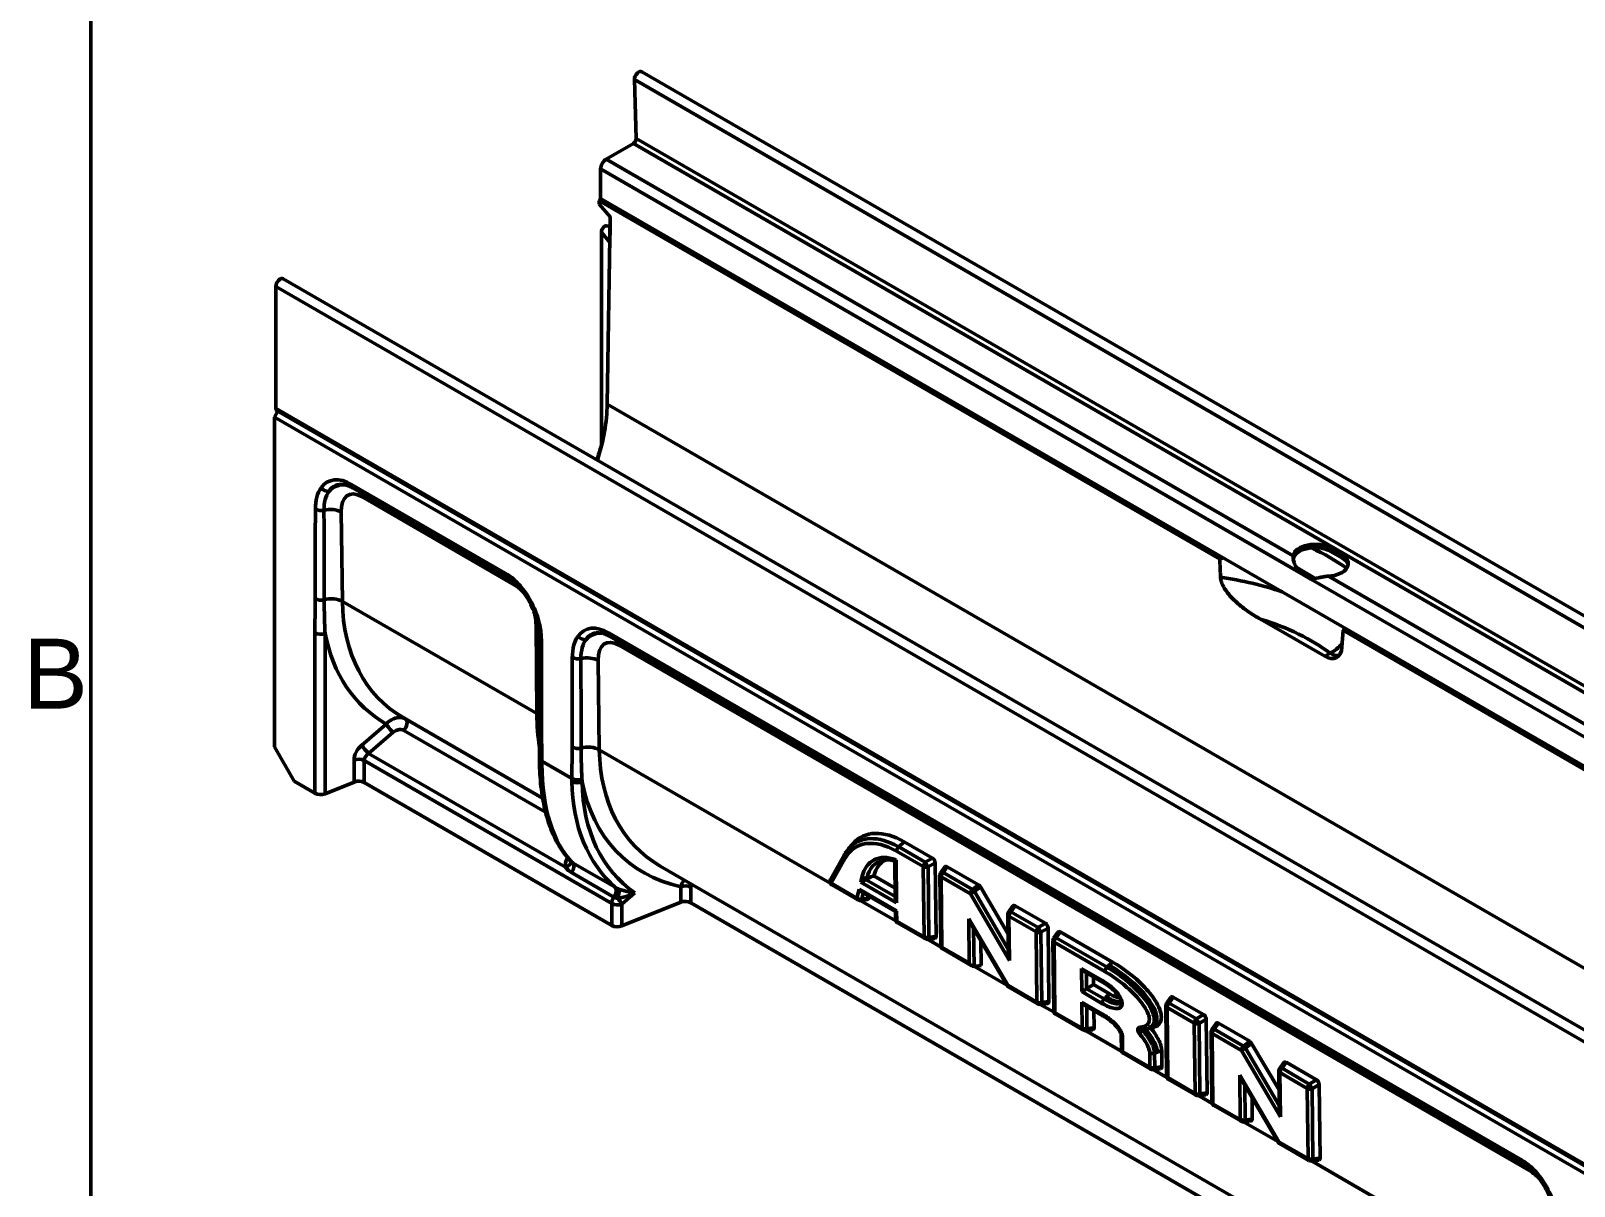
# Model space of a CAD drawing. Header units: millimetres. Extents: x 0 to 1485, y 0 to 1050.
# Drawn here: x 17.5 to 210.7, y 198.3 to 343 of the extents above; entities that cross this region are included whole.
import ezdxf

# ---------------------------------------------------------------- set-up
doc = ezdxf.new("R2010")
doc.units = ezdxf.units.MM
doc.header["$LTSCALE"] = 2.5
doc.layers.get('0').update_dxf_attribs({"lineweight": 50})
for name, color, linetype, lineweight in [('Rahmen_0', 7, 'Continuous', 50), ('Rahmen_2', 7, 'Continuous', 50), ('Sichtbar (ISO)', 7, 'Continuous', 50), ('Sichtbar schmal (ISO)', 7, 'Continuous', 50)]:
    doc.layers.add(name, color=color, linetype=linetype, lineweight=lineweight)
doc.styles.add('Aktuell-DINNach Layer', font='arial.ttf')

# ---------------------------------------------------------------- blocks, each defined once
blk = doc.blocks.new('Ränder Standardrahmen')
at = {"layer": 'Rahmen_0', "flags": 128}
blk.add_lwpolyline([(10, 10), (10, 410), (584, 410), (584, 10), (10, 10)], dxfattribs=at)
at = {"layer": 'Rahmen_2', "insert": (6.594, 103.25), "char_height": 3.5, "attachment_point": 7, "style": 'Aktuell-DINNach Layer'}
blk.add_mtext('B', dxfattribs=at)

msp = doc.modelspace()

# ---------------------------------------------------------------- linework, layer by layer
at = {"layer": 'Sichtbar (ISO)'}
for p, q in [((93.068, 336.886), (93.279, 329.489)), ((447.173, 133.942), (93.973, 337.862)), ((92.926, 328.863), (89.532, 326.904)), ((88.825, 325.679), (88.825, 322.005)), ((88.648, 321.699), (88.641, 321.286)), ((88.641, 321.286), (90.042, 319.701)), ((88.825, 322.005), (88.648, 321.699)), ((88.648, 321.699), (166.352, 276.836)), ((88.825, 322.005), (442.025, 118.085)), ((90.042, 319.701), (89.647, 296.235)), ((90.003, 317.391), (90.003, 319.745)), ((88.938, 317.784), (88.938, 291.169)), ((89.564, 318.562), (90.003, 318.522)), ((49.071, 311.938), (402.271, 108.018)), ((48.166, 310.982), (48.166, 295.675)), ((48.417, 295.36), (47.989, 294.62)), ((47.989, 253.317), (47.989, 294.62)), ((47.989, 294.62), (401.543, 90.496)), ((48.27, 295.445), (401.47, 91.525)), ((57.85, 285.724), (77.08, 274.622)), ((180.218, 278.22), (181.632, 277.404)), ((181.632, 276.995), (180.218, 277.812)), ((175.902, 275.813), (178.296, 274.431)), ((176.329, 275.158), (177.743, 274.342)), ((179.489, 264.673), (171.465, 269.305)), ((90.023, 267.149), (204.36, 201.137)), ((181.782, 267.928), (181.647, 265.794)), ((181.968, 268.228), (181.782, 267.928)), ((181.782, 267.928), (343.128, 174.774)), ((64.111, 256.99), (81.568, 246.911)), ((47.989, 253.317), (50.464, 249.03)), ((50.464, 249.03), (53.053, 247.536)), ((54.333, 247.471), (57.95, 248.933)), ((90.217, 230.978), (59.23, 248.868)), ((117.592, 236.729), (119.367, 239.858)), ((119.884, 240.592), (120.431, 241.222)), ((126.853, 241.439), (130.371, 239.408)), ((96.284, 238.415), (208.847, 173.427)), ((125.674, 239.054), (125.727, 234.306)), ((130.716, 238.819), (130.82, 229.599)), ((131.403, 237.535), (131.939, 238.311)), ((132.233, 238.332), (136.159, 236.066)), ((121.027, 234.172), (117.776, 236.049)), ((122.453, 236.886), (122.094, 236.698)), ((122.453, 236.886), (122.929, 237.135)), ((123.04, 237.193), (125.712, 235.65)), ((131.413, 228.459), (131.314, 237.245)), ((136.401, 235.812), (139.826, 229.981)), ((91.498, 230.914), (98.857, 233.889)), ((100.137, 233.824), (209.496, 170.686)), ((121.344, 234.11), (122.227, 234.229)), ((125.745, 232.738), (121.488, 235.196)), ((122.438, 234.647), (122.375, 234.381)), ((125.756, 231.725), (125.745, 232.738)), ((139.854, 227.496), (139.8, 232.346)), ((139.888, 232.636), (140.425, 233.412)), ((140.718, 233.433), (144.513, 231.243)), ((129.422, 229.326), (126.006, 231.298)), ((139.725, 223.452), (135.184, 231.184)), ((144.859, 230.654), (144.962, 221.434)), ((146.082, 230.146), (145.545, 229.37)), ((146.375, 230.167), (152.939, 226.378)), ((129.723, 229.261), (130.659, 229.357)), ((135.326, 225.917), (131.663, 228.032)), ((136.446, 229.034), (136.481, 225.941)), ((145.555, 220.294), (145.457, 229.08)), ((135.583, 225.849), (136.481, 225.941)), ((149.384, 225.215), (151.672, 223.894)), ((150.547, 224.543), (150.558, 223.562)), ((143.564, 221.161), (139.906, 223.272)), ((149.665, 223.035), (150.558, 223.562)), ((150.558, 223.562), (152.562, 222.405)), ((143.865, 221.096), (144.802, 221.192)), ((151.719, 219.676), (149.431, 220.997)), ((150.595, 220.325), (150.619, 218.168)), ((159.697, 212.129), (159.599, 220.915)), ((159.687, 221.205), (160.224, 221.981)), ((160.517, 222.003), (164.312, 219.812)), ((149.221, 217.895), (145.805, 219.867)), ((164.658, 219.223), (164.761, 210.003)), ((165.344, 217.939), (165.881, 218.715)), ((166.174, 218.737), (170.1, 216.47)), ((149.522, 217.83), (150.458, 217.926)), ((154.041, 215.395), (154.02, 217.192)), ((157.451, 218.074), (157.141, 218.007)), ((157.957, 218.184), (157.451, 218.074)), ((165.354, 208.863), (165.256, 217.649)), ((157.706, 212.996), (154.29, 214.968)), ((159.082, 215.283), (159.104, 213.269)), ((170.343, 216.216), (173.767, 210.385)), ((158.007, 212.931), (158.944, 213.027)), ((173.795, 207.9), (173.741, 212.75)), ((173.83, 213.04), (174.366, 213.816)), ((174.659, 213.838), (178.454, 211.647)), ((163.363, 209.73), (159.947, 211.702)), ((173.666, 203.856), (169.125, 211.588)), ((178.8, 211.058), (178.903, 201.838)), ((164.601, 209.761), (163.664, 209.665)), ((170.388, 209.438), (170.418, 206.737)), ((169.02, 206.464), (165.604, 208.436)), ((169.321, 206.399), (170.257, 206.495)), ((177.505, 201.565), (173.847, 203.677)), ((177.806, 201.5), (178.743, 201.596))]:
    msp.add_line(p, q, dxfattribs=at)
for centre, start, end in [((118.026, 236.482), 150.42879, 240), ((131.814, 237.25), 145.35455, 180.64314), ((121.277, 234.605), 240, 277.70258), ((140.3, 232.351), 145.35455, 180.64314), ((126.256, 231.731), 180.64314, 240), ((129.672, 229.759), 240, 275.84249), ((131.913, 228.465), 180.64314, 240), ((145.957, 229.085), 145.35455, 180.64314), ((140.156, 223.706), 210.42736, 240), ((143.814, 221.594), 240, 275.84249), ((146.055, 220.3), 180.64314, 240), ((160.099, 220.92), 145.35455, 180.64314), ((149.471, 218.328), 240, 275.84249), ((165.756, 217.654), 145.35455, 180.64314), ((154.54, 215.401), 180.64314, 240), ((157.956, 213.429), 240, 275.84249), ((174.241, 212.755), 145.35455, 180.64314), ((160.197, 212.135), 180.64314, 240), ((163.613, 210.163), 240, 275.84249), ((165.854, 208.869), 180.64314, 240), ((169.27, 206.897), 240, 275.84249), ((174.097, 204.11), 210.42736, 240), ((177.755, 201.998), 240, 275.84249)]:
    msp.add_arc(centre, 0.5, start, end, dxfattribs=at)
for centre, major_axis, ratio, start_param, end_param in [((93.598, 337.212), (0.375, 0.65), 0.5773503, 0, 2.3886868), ((92.926, 329.272), (-0.25, -0.433), 0.5773503, 0.7853982, 2.3886868), ((89.532, 326.087), (-0.5, -0.866), 0.5773503, 3.9269908, 5.4977871), ((89.355, 318.024), (0.295, 0.511), 0.5773503, 0.2602952, 2.3561945), ((48.696, 311.288), (0.375, 0.65), 0.5773503, 0, 2.3561945), ((48.521, 295.88), (-0.251, -0.435), 0.5773503, 5.4977871, 6.2831853), ((75.508, 288.392), (-10, -17.321), 0.5773503, 1.937604, 2.3365604), ((74.093, 289.209), (11.25, 19.486), 0.5773503, 5.0368402, 5.1688165), ((178.274, 277.098), (-2.75, 0), 0.5773503, 3.9269908, 6.1875621), ((178.274, 276.689), (-2.75, 0), 0.5773503, 3.9269908, 6.1750959), ((160.395, 241.845), (-19.784, -34.266), 0.5765569, 3.6962634, 3.7130042), ((159.359, 264.952), (29.5, 0), 0.5773503, 0.6827533, 0.8960685), ((179.688, 276.281), (2.75, 0), 0.5773503, 4.8080121, 7.0685835), ((179.688, 275.873), (2.75, 0), 0.5773503, 0.1289217, 0.7853982), ((179.531, 267.146), (1.455, -2.624), 0.5885717, 5.5079973, 7.0264338), ((91.97, 267.554), (-6.371, -28.781), 0.3030444, 5.3509117, 5.3661239), ((53.76, 247.944), (1, 0), 0.5773503, 3.9269908, 5.3232542), ((58.523, 248.46), (1, 0), 0.5773503, 0.7853982, 2.1816616), ((126.953, 232.5), (-5.615, 9.482), 0.5698676, 5.4914306, 6.4700922), ((127.855, 233.012), (-3.57, 6.029), 0.5698676, 6.1996422, 6.8115037), ((130.351, 239.002), (0.255, -0.43), 0.6094065, 0.8116151, 2.3153739), ((132.262, 237.898), (-0.272, 0.46), 0.5328932, 5.5257003, 6.524146), ((121.752, 236.612), (-0.57, -0.246), 0.1111854, 0.8550617, 2.1640587), ((136.153, 235.652), (0.245, -0.439), 0.5861043, 1.6075745, 2.3648258), ((99.43, 233.416), (1, 0), 0.5773503, 0.7853982, 2.1816616), ((121.546, 235.74), (0.25, -0.58), 0.6470027, 4.7949304, 5.5674507), ((122.023, 234.706), (0.264, -0.457), 0.5404246, 6.064831, 6.8034505), ((126.23, 234.027), (-0.357, 0.61), 0.5810557, 0.7950983, 1.5739741), ((126.242, 233.029), (0.497, 0.291), 0.005576, 3.1447704, 3.9172907), ((140.748, 232.999), (-0.272, 0.46), 0.5328932, 5.5257003, 6.524146), ((90.924, 231.386), (1, 0), 0.5773503, 3.9269908, 5.3232542), ((135.267, 232.03), (0.333, -1.197), 0.3204997, 4.7986498, 5.405004), ((144.493, 230.837), (0.255, -0.43), 0.6094065, 0.8116151, 2.3153739), ((146.404, 229.733), (-0.272, 0.46), 0.5328932, 5.5257003, 6.524146), ((130.454, 229.838), (0.272, -0.46), 0.5328932, 6.0422246, 7.0294591), ((135.329, 226.493), (-0.357, 0.61), 0.5810557, 1.5739741, 2.882971), ((140.362, 226.814), (-0.333, 1.197), 0.3204997, 0.8781813, 1.6570571), ((149.387, 225.79), (0.357, -0.61), 0.5810557, 4.7155667, 5.488087), ((149.42, 222.895), (-0.497, -0.291), 0.005576, 0.7756981, 2.084695), ((144.596, 221.674), (0.272, -0.46), 0.5328932, 6.0422246, 7.0294591), ((149.435, 221.572), (0.357, -0.61), 0.5810557, 4.7155667, 5.488087), ((160.547, 221.568), (-0.272, 0.46), 0.5328932, 5.5257003, 6.524146), ((164.292, 219.406), (0.255, -0.43), 0.6094065, 0.8116151, 2.3153739), ((166.203, 218.302), (-0.272, 0.46), 0.5328932, 5.5257003, 6.524146), ((150.253, 218.408), (0.272, -0.46), 0.5328932, 6.0422246, 7.0294591), ((170.094, 216.056), (0.245, -0.439), 0.5861043, 1.6075745, 2.3648258), ((158.738, 213.509), (0.272, -0.46), 0.5328932, 6.0422246, 7.0294591), ((174.689, 213.403), (-0.272, 0.46), 0.5328932, 5.5257003, 6.524146), ((169.208, 212.434), (0.333, -1.197), 0.3204997, 4.7986498, 5.405004), ((178.434, 211.241), (0.255, -0.43), 0.6094065, 0.8116151, 2.3153739), ((164.395, 210.243), (0.272, -0.46), 0.5328932, 6.0422246, 7.0294591), ((174.303, 207.218), (-0.333, 1.197), 0.3204997, 0.8781813, 1.6570571), ((170.052, 206.977), (0.272, -0.46), 0.5328932, 6.0422246, 7.0294591), ((178.537, 202.078), (0.272, -0.46), 0.5328932, 6.0422246, 7.0294591)]:
    msp.add_ellipse(centre, major_axis=major_axis, ratio=ratio, start_param=start_param, end_param=end_param, dxfattribs=at)
for points, knots in [([(57.85, 285.724), (57.767, 285.772), (57.686, 285.816), (57.527, 285.895), (57.449, 285.931), (57.297, 285.994), (57.222, 286.022), (57.077, 286.071), (57.007, 286.092), (56.871, 286.126), (56.805, 286.139), (56.742, 286.15)], [-0.25573478, -0.25573478, -0.25573478, -0.25573478, -0.19627811, -0.19627811, -0.13682144, -0.13682144, -0.07736477, -0.07736477, -0.0179081, -0.0179081, 0.04154857, 0.04154857, 0.04154857, 0.04154857]), ([(176.329, 275.158), (176.066, 275.494), (175.841, 275.885), (175.628, 276.449), (175.577, 276.632), (175.521, 276.969), (175.516, 277.124), (175.536, 277.249)], [0, 0, 0, 0, 0.26091612, 0.26091612, 0.39137418, 0.39137418, 0.52183224, 0.52183224, 0.52183224, 0.52183224]), ([(80.468, 270.302), (80.318, 270.685), (80.145, 271.061), (79.762, 271.781), (79.551, 272.126), (79.102, 272.772), (78.863, 273.073), (78.368, 273.62), (78.112, 273.865), (77.596, 274.293), (77.336, 274.474), (77.08, 274.622)], [-0.66686581, -0.66686581, -0.66686581, -0.66686581, -0.48234569, -0.48234569, -0.29782557, -0.29782557, -0.11330546, -0.11330546, 0.07121466, 0.07121466, 0.25573478, 0.25573478, 0.25573478, 0.25573478]), ([(166.444, 274.571), (166.448, 274.493), (166.457, 274.411), (166.492, 274.205), (166.536, 274.046), (166.648, 273.731), (166.738, 273.537), (166.944, 273.163), (167.061, 272.982), (167.357, 272.567), (167.572, 272.307), (168.021, 271.822), (168.256, 271.597), (168.927, 270.994), (169.438, 270.603), (170.47, 269.896), (170.991, 269.579), (171.465, 269.305)], [9.1491529, 9.1491529, 9.1491529, 9.1491529, 9.1993262, 9.1993262, 9.2864287, 9.2864287, 9.4045244, 9.4045244, 9.5226201, 9.5226201, 9.7138124, 9.7138124, 9.9050047, 9.9050047, 10.3073026, 10.3073026, 10.7096005, 10.7096005, 10.7096005, 10.7096005]), ([(179.95, 274.701), (179.734, 274.689), (179.523, 274.659), (179.112, 274.591), (178.912, 274.552), (178.344, 274.44), (178.007, 274.373), (177.743, 274.342)], [1.17269479, 1.17269479, 1.17269479, 1.17269479, 1.30315285, 1.30315285, 1.43361091, 1.43361091, 1.69452703, 1.69452703, 1.69452703, 1.69452703]), ([(80.468, 270.302), (80.554, 270.084), (80.632, 269.864), (80.77, 269.425), (80.831, 269.206), (80.934, 268.775), (80.977, 268.561), (81.044, 268.145), (81.07, 267.941), (81.103, 267.544), (81.112, 267.35), (81.112, 267.163)], [-0.78920561, -0.78920561, -0.78920561, -0.78920561, -0.63136449, -0.63136449, -0.47352337, -0.47352337, -0.31568224, -0.31568224, -0.15784112, -0.15784112, 0, 0, 0, 0]), ([(81.14, 255.916), (81.138, 256.675), (81.136, 257.432), (81.133, 258.943), (81.131, 259.696), (81.128, 261.2), (81.126, 261.95), (81.122, 263.446), (81.12, 264.192), (81.116, 265.68), (81.114, 266.423), (81.112, 267.163)], [-1.22733541, -1.22733541, -1.22733541, -1.22733541, -1.214640797, -1.214640797, -1.201946183, -1.201946183, -1.18925157, -1.18925157, -1.176556957, -1.176556957, -1.163862343, -1.163862343, -1.163862343, -1.163862343]), ([(90.023, 267.149), (89.941, 267.197), (89.86, 267.24), (89.701, 267.32), (89.622, 267.355), (89.47, 267.419), (89.395, 267.447), (89.251, 267.496), (89.18, 267.516), (89.044, 267.551), (88.978, 267.564), (88.915, 267.574)], [-0.25573478, -0.25573478, -0.25573478, -0.25573478, -0.19627811, -0.19627811, -0.13682144, -0.13682144, -0.07736477, -0.07736477, -0.0179081, -0.0179081, 0.04154857, 0.04154857, 0.04154857, 0.04154857]), ([(81.17, 251.951), (81.169, 252.212), (81.167, 252.475), (81.162, 253.001), (81.16, 253.265), (81.154, 253.795), (81.152, 254.06), (81.147, 254.59), (81.145, 254.855), (81.141, 255.386), (81.14, 255.651), (81.14, 255.916)], [0, 0, 0, 0, 0.19335927, 0.19335927, 0.38671854, 0.38671854, 0.58007781, 0.58007781, 0.77343708, 0.77343708, 0.96679635, 0.96679635, 0.96679635, 0.96679635]), ([(85.191, 238.918), (84.665, 239.445), (84.19, 240.049), (83.344, 241.393), (82.974, 242.132), (82.336, 243.732), (82.068, 244.592), (81.637, 246.421), (81.472, 247.389), (81.246, 249.419), (81.183, 250.482), (81.172, 251.584)], [-0.65428934, -0.65428934, -0.65428934, -0.65428934, -0.5262883, -0.5262883, -0.39828727, -0.39828727, -0.27028624, -0.27028624, -0.14228521, -0.14228521, -0.01428418, -0.01428418, -0.01428418, -0.01428418]), ([(119.367, 239.858), (119.397, 239.911), (119.428, 239.963), (119.492, 240.066), (119.525, 240.117), (119.592, 240.217), (119.626, 240.266), (119.697, 240.362), (119.733, 240.409), (119.807, 240.502), (119.845, 240.547), (119.884, 240.592)], [3.60524026, 3.60524026, 3.60524026, 3.60524026, 3.63093768, 3.63093768, 3.65663511, 3.65663511, 3.68233253, 3.68233253, 3.70802995, 3.70802995, 3.73372737, 3.73372737, 3.73372737, 3.73372737]), ([(124.169, 239.136), (124.256, 239.155), (124.346, 239.169), (124.532, 239.188), (124.628, 239.193), (124.825, 239.192), (124.926, 239.186), (125.133, 239.164), (125.239, 239.148), (125.455, 239.106), (125.563, 239.08), (125.674, 239.048)], [4.10754121, 4.10754121, 4.10754121, 4.10754121, 4.1786051, 4.1786051, 4.249669, 4.249669, 4.32073289, 4.32073289, 4.39179679, 4.39179679, 4.46164087, 4.46164087, 4.46164087, 4.46164087]), ([(125.674, 239.054), (125.674, 239.056), (125.674, 239.058), (125.68, 239.073), (125.695, 239.092), (125.742, 239.14), (125.775, 239.169), (125.815, 239.202), (125.816, 239.202), (125.816, 239.203)], [-0.11608321, -0.11608321, -0.11608321, -0.11608321, -0.10523419, -0.10523419, -0.05410648, -0.05410648, 0, 0, 0.00069751, 0.00069751, 0.00069751, 0.00069751]), ([(152.939, 226.378), (154.329, 225.575), (155.682, 224.532), (157.359, 222.818), (157.857, 222.208), (158.472, 221.255), (158.685, 220.861), (158.935, 220.189), (159.004, 219.917), (159.047, 219.427), (159.028, 219.22), (158.914, 218.834), (158.811, 218.673), (158.544, 218.411), (158.375, 218.316), (158.117, 218.224), (158.039, 218.202), (157.957, 218.184)], [0, 0, 0, 0, 1.1790507, 1.1790507, 1.8232236, 1.8232236, 2.2259057, 2.2259057, 2.5073562, 2.5073562, 2.761721, 2.761721, 3.0483943, 3.0483943, 3.3563445, 3.3563445, 3.4853382, 3.4853382, 3.4853382, 3.4853382]), ([(151.672, 223.894), (151.909, 223.757), (152.119, 223.62), (152.565, 223.296), (152.786, 223.118), (153.207, 222.728), (153.412, 222.513), (153.646, 222.199), (153.703, 222.115), (153.82, 221.918), (153.876, 221.804), (153.937, 221.632), (153.953, 221.569), (153.97, 221.471), (153.973, 221.432), (153.973, 221.372), (153.97, 221.35), (153.963, 221.318), (153.959, 221.311), (153.958, 221.308), (153.957, 221.308), (153.957, 221.308)], [-1.73929983, -1.73929983, -1.73929983, -1.73929983, -1.53840371, -1.53840371, -1.33750758, -1.33750758, -1.13661146, -1.13661146, -1.06597025, -1.06597025, -0.97186329, -0.97186329, -0.91317925, -0.91317925, -0.86522914, -0.86522914, -0.82028833, -0.82028833, -0.76862299, -0.76862299, -0.75553773, -0.75553773, -0.75553773, -0.75553773]), ([(154.02, 217.192), (154.02, 217.221), (154.017, 217.257), (154.002, 217.342), (153.99, 217.391), (153.953, 217.505), (153.926, 217.572), (153.853, 217.725), (153.803, 217.813), (153.662, 218.029), (153.565, 218.155), (153.297, 218.467), (153.115, 218.645), (152.744, 218.972), (152.554, 219.122), (152.169, 219.399), (151.974, 219.526), (151.761, 219.652), (151.74, 219.664), (151.719, 219.676)], [0, 0, 0, 0, 0.04344412, 0.04344412, 0.09121321, 0.09121321, 0.14766838, 0.14766838, 0.22069694, 0.22069694, 0.32950715, 0.32950715, 0.50369066, 0.50369066, 0.67787417, 0.67787417, 0.85205768, 0.85205768, 0.87091755, 0.87091755, 0.87091755, 0.87091755]), ([(157.141, 218.007), (157.11, 218), (157.079, 217.994), (157.016, 217.983), (156.984, 217.978), (156.922, 217.969), (156.89, 217.965), (156.828, 217.959), (156.796, 217.956), (156.734, 217.951), (156.703, 217.949), (156.671, 217.948)], [2.26531923, 2.26531923, 2.26531923, 2.26531923, 2.29111218, 2.29111218, 2.31690514, 2.31690514, 2.34269809, 2.34269809, 2.36849105, 2.36849105, 2.394284, 2.394284, 2.394284, 2.394284]), ([(157.714, 218.131), (158.111, 217.638), (158.431, 217.159), (158.788, 216.46), (158.896, 216.206), (159.04, 215.719), (159.079, 215.494), (159.082, 215.283)], [0.06390138, 0.06390138, 0.06390138, 0.06390138, 0.46569408, 0.46569408, 0.68632974, 0.68632974, 0.89154004, 0.89154004, 0.89154004, 0.89154004]), ([(207.748, 196.817), (207.597, 197.2), (207.424, 197.576), (207.041, 198.296), (206.83, 198.641), (206.381, 199.287), (206.142, 199.588), (205.648, 200.135), (205.392, 200.381), (204.875, 200.808), (204.615, 200.989), (204.36, 201.137)], [-0.66686581, -0.66686581, -0.66686581, -0.66686581, -0.48234569, -0.48234569, -0.29782557, -0.29782557, -0.11330546, -0.11330546, 0.07121466, 0.07121466, 0.25573478, 0.25573478, 0.25573478, 0.25573478])]:
    msp.add_open_spline(points, degree=3, knots=knots, dxfattribs=at)
msp.add_rational_spline([(166.444, 274.571), (166.398, 275.697), (166.352, 276.836)], [1.00002002096, 1.00001924741, 1], degree=2, dxfattribs=at)
for points, degree in [([(122.929, 237.135), (122.984, 237.164), (123.04, 237.193)], 2), ([(152.562, 222.405), (153.025, 222.137), (153.479, 221.947), (153.841, 221.869)], 3)]:
    msp.add_open_spline(points, degree=degree, dxfattribs=at)
at = {"layer": 'Sichtbar schmal (ISO)'}
for p, q in [((93.068, 336.886), (446.267, 132.966)), ((92.926, 328.863), (446.126, 124.943)), ((93.279, 329.489), (446.479, 125.569)), ((89.532, 326.904), (175.536, 277.249)), ((88.825, 325.679), (176.329, 275.158)), ((89.988, 316.483), (88.938, 317.784)), ((401.366, 107.062), (48.166, 310.982)), ((48.166, 295.675), (401.366, 91.755)), ((89.647, 296.235), (440.372, 93.744)), ((76.873, 275.079), (57.643, 286.182)), ((58.918, 284.659), (78.084, 273.594)), ((56.488, 271.552), (56.34, 282.722)), ((180.218, 277.812), (180.218, 278.22)), ((181.632, 277.404), (181.632, 276.995)), ((179.95, 274.701), (352.313, 175.187)), ((177.743, 274.342), (353.106, 173.096)), ((56.488, 271.552), (80.842, 257.491)), ((80.739, 268.636), (80.842, 257.491)), ((53.053, 267.602), (53.053, 247.536)), ((54.333, 247.471), (54.333, 267.537)), ((204.153, 201.595), (89.816, 267.607)), ((91.091, 266.084), (205.363, 200.109)), ((180.152, 265.056), (179.489, 264.673)), ((88.661, 252.977), (88.514, 264.147)), ((61.981, 256.194), (58.91, 253.547)), ((59.782, 252.507), (62.853, 255.154)), ((64.191, 255.399), (81.939, 245.151)), ((57.95, 251.679), (57.95, 248.933)), ((59.23, 251.614), (90.217, 233.724)), ((59.23, 248.868), (59.23, 251.614)), ((84.437, 238.272), (59.782, 252.507)), ((85.227, 249.373), (81.462, 251.546)), ((88.661, 252.977), (117.565, 236.289)), ((125.891, 240.256), (129.22, 238.335)), ((126.149, 240.803), (126.853, 241.439)), ((129.478, 238.882), (126.149, 240.803)), ((90.628, 235.756), (85.322, 238.819)), ((117.673, 236.273), (119.448, 239.401)), ((125.877, 233.818), (125.816, 239.203)), ((129.22, 238.335), (129.319, 229.549)), ((130.371, 239.408), (129.478, 238.882)), ((129.823, 238.293), (130.716, 238.819)), ((129.922, 229.507), (129.823, 238.293)), ((131.719, 237.588), (132.233, 238.332)), ((85.189, 237.597), (90.495, 234.534)), ((98.857, 235.828), (98.857, 233.889)), ((100.137, 233.824), (100.137, 235.764)), ((120.924, 234.396), (117.673, 236.273)), ((121.548, 237.037), (121.399, 236.403)), ((121.399, 236.403), (125.877, 233.818)), ((122.094, 236.698), (122.143, 236.906)), ((125.724, 234.602), (122.094, 236.698)), ((122.481, 237.004), (122.143, 236.906)), ((122.481, 237.004), (122.453, 236.886)), ((122.481, 237.004), (122.929, 237.135)), ((131.56, 228.255), (131.461, 237.041)), ((131.461, 237.041), (135.119, 234.929)), ((135.377, 235.476), (131.719, 237.588)), ((136.159, 236.066), (135.377, 235.476)), ((135.619, 235.222), (136.401, 235.812)), ((91.498, 233.659), (93.119, 235.057)), ((121.192, 235.53), (120.924, 234.396)), ((125.888, 232.819), (121.192, 235.53)), ((121.341, 234.109), (125.795, 231.538)), ((121.518, 234.265), (121.708, 235.068)), ((122.375, 234.381), (121.518, 234.265)), ((135.119, 234.929), (140.008, 226.604)), ((139.848, 228.022), (135.619, 235.222)), ((90.217, 233.724), (90.217, 230.978)), ((91.498, 230.914), (91.498, 233.659)), ((125.903, 231.521), (125.888, 232.819)), ((140.008, 226.604), (139.946, 232.142)), ((139.946, 232.142), (143.362, 230.17)), ((140.204, 232.689), (140.718, 233.433)), ((143.62, 230.717), (140.204, 232.689)), ((129.319, 229.549), (125.903, 231.521)), ((139.803, 223.496), (134.913, 231.821)), ((134.913, 231.821), (134.975, 226.283)), ((135.583, 225.849), (135.53, 230.595)), ((143.362, 230.17), (143.461, 221.384)), ((144.513, 231.243), (143.62, 230.717)), ((143.966, 230.128), (144.859, 230.654)), ((144.064, 221.342), (143.966, 230.128)), ((145.861, 229.423), (146.375, 230.167)), ((129.736, 229.262), (131.452, 228.272)), ((130.82, 229.599), (129.922, 229.507)), ((134.975, 226.283), (131.56, 228.255)), ((145.603, 228.876), (151.978, 225.195)), ((145.702, 220.09), (145.603, 228.876)), ((152.236, 225.742), (145.861, 229.423)), ((152.503, 225.984), (152.939, 226.378)), ((135.638, 225.855), (139.687, 223.517)), ((149.034, 225.581), (149.066, 222.686)), ((151.568, 224.118), (149.034, 225.581)), ((149.665, 223.035), (149.643, 225.066)), ((152.503, 225.984), (152.236, 225.742)), ((143.461, 221.384), (139.803, 223.496)), ((149.066, 222.686), (151.601, 221.222)), ((151.859, 221.769), (149.665, 223.035)), ((152.126, 222.011), (152.562, 222.405)), ((143.878, 221.097), (145.594, 220.107)), ((144.962, 221.434), (144.064, 221.342)), ((149.081, 221.363), (149.118, 218.118)), ((151.616, 219.899), (149.081, 221.363)), ((149.721, 218.076), (149.69, 220.847)), ((152.126, 222.011), (151.859, 221.769)), ((159.844, 211.925), (159.745, 220.711)), ((159.745, 220.711), (163.161, 218.739)), ((160.003, 221.258), (160.517, 222.003)), ((163.419, 219.286), (160.003, 221.258)), ((149.118, 218.118), (145.702, 220.09)), ((163.161, 218.739), (163.26, 209.953)), ((164.312, 219.812), (163.419, 219.286)), ((163.765, 218.697), (164.658, 219.223)), ((163.863, 209.911), (163.765, 218.697)), ((165.66, 217.992), (166.174, 218.737)), ((149.535, 217.831), (154.079, 215.208)), ((150.619, 218.168), (149.721, 218.076)), ((154.187, 215.191), (154.167, 216.988)), ((156.961, 217.974), (156.726, 217.809)), ((165.501, 208.659), (165.402, 217.445)), ((165.402, 217.445), (169.06, 215.333)), ((169.318, 215.88), (165.66, 217.992)), ((170.1, 216.47), (169.318, 215.88)), ((157.603, 213.219), (154.187, 215.191)), ((157.583, 215.016), (157.603, 213.219)), ((158.526, 215.092), (158.186, 214.974)), ((158.206, 213.177), (158.186, 214.974)), ((158.526, 215.092), (159.082, 215.283)), ((169.06, 215.333), (173.949, 207.008)), ((169.56, 215.626), (170.343, 216.216)), ((173.789, 208.426), (169.56, 215.626)), ((158.02, 212.932), (159.736, 211.942)), ((159.104, 213.269), (158.206, 213.177)), ((174.145, 213.093), (174.659, 213.838)), ((177.561, 211.121), (174.145, 213.093)), ((163.26, 209.953), (159.844, 211.925)), ((173.744, 203.9), (168.854, 212.225)), ((168.854, 212.225), (168.917, 206.687)), ((169.52, 206.645), (169.471, 210.999)), ((173.949, 207.008), (173.887, 212.546)), ((173.887, 212.546), (177.303, 210.574)), ((178.454, 211.647), (177.561, 211.121)), ((177.907, 210.532), (178.8, 211.058)), ((163.677, 209.666), (165.393, 208.676)), ((164.761, 210.003), (163.863, 209.911)), ((177.303, 210.574), (177.402, 201.788)), ((178.005, 201.746), (177.907, 210.532)), ((168.917, 206.687), (165.501, 208.659)), ((169.334, 206.401), (173.628, 203.921)), ((170.418, 206.737), (169.52, 206.645)), ((177.402, 201.788), (173.744, 203.9)), ((177.819, 201.502), (208.121, 184.007)), ((178.903, 201.838), (178.005, 201.746))]:
    msp.add_line(p, q, dxfattribs=at)
for centre, major_axis, ratio, start_param, end_param in [((58.079, 279.331), (-3.319, 7.232), 0.5219037, 5.6488311, 6.5714317), ((58.786, 279.739), (-3.286, 6.243), 0.4856606, 5.932474, 6.5577913), ((57.803, 279.899), (-1.902, 6.142), 0.5904448, 6.0314787, 6.6229867), ((58.35, 286.591), (-0.5, -0.866), 0.5773503, 5.4977871, 6.2831853), ((54.531, 286.18), (0.812, -0.584), 0.7901999, 4.3703587, 5.5229848), ((59.217, 280.736), (-1.937, 4.139), 0.5138751, 5.6486322, 7.132495), ((57.504, 283.822), (-1, -1.732), 0.5773503, 2.3690723, 2.7148965), ((55.207, 206.602), (-0.388, 190.435), 0.0111265, 1.1574376, 1.2209106), ((53.818, 283.502), (-1, 0.003), 0.5792404, 0.7870431, 1.9509412), ((54.926, 281.885), (2, 0.026), 0.5834247, 0.7777287, 1.9416203), ((55.914, 207.01), (-1.087, 190.014), 0.007418, 1.1595424, 1.2230154), ((76.437, 268.732), (-2.801, 6.757), 0.6176473, 4.6826172, 5.6052178), ((77.58, 275.488), (-0.5, -0.866), 0.5773503, 5.4977871, 6.2831853), ((159.359, 258.292), (-29.073, 0), 0.5773503, 4.1786134, 4.466182), ((76.67, 272.756), (-1, -1.732), 0.5773503, 2.3690723, 2.5770288), ((77.87, 269.967), (1.634, -3.858), 0.611298, 2.0826975, 2.4608155), ((53.791, 272.286), (-1, 0.002), 0.5786966, 0.7865682, 2.0139332), ((55.074, 270.715), (2, 0.026), 0.5834247, 0.7777287, 2.0050933), ((82.52, 282.157), (20.703, 23.522), 0.6711194, 2.5029999, 3.2755203), ((81.399, 270.668), (-0.931, -0.366), 0.2055499, 0, 0.630994), ((77.87, 269.967), (1.634, -3.858), 0.611298, 0.9769528, 1.3982329), ((79.325, 267.799), (-2, -0.019), 0.5860467, 3.7199435, 3.9216208), ((159.359, 255.971), (26.077, 0), 0.5773503, 0.6478063, 1.0879761), ((53.76, 268.01), (-1, 0), 0.5773503, 0.7853982, 2.1816616), ((81.373, 283.103), (-21.65, -25.316), 0.6665317, 5.7940192, 6.4074096), ((82.112, 267.166), (-1, -0.003), 0.5754539, 0, 0.7837639), ((79.309, 192.687), (0.36, 190.003), 0.0111771, 5.0493959, 5.1128689), ((90.252, 260.755), (-3.319, 7.232), 0.5219037, 5.6488311, 6.5714317), ((86.704, 267.605), (0.812, -0.584), 0.7901999, 4.3703587, 5.5229848), ((90.959, 261.164), (-3.286, 6.243), 0.4856606, 5.932474, 6.5577913), ((89.976, 261.323), (-1.902, 6.142), 0.5904448, 6.0314787, 6.6229867), ((91.39, 262.161), (-1.937, 4.139), 0.5138751, 5.6486322, 7.132495), ((90.523, 268.015), (-0.5, -0.866), 0.5773503, 5.4977871, 6.2831853), ((89.677, 265.247), (-1, -1.732), 0.5773503, 2.3690723, 2.7148965), ((180.152, 267.505), (-1.82, -2.385), 0.6510821, 0.8643369, 1.5559229), ((180.152, 267.505), (1.5, -2.598), 0.5773503, 5.4977871, 6.0667739), ((87.38, 188.027), (-0.388, 190.435), 0.0111265, 1.1574376, 1.2209106), ((85.991, 264.927), (1, -0.003), 0.5792404, 3.9286358, 5.0925339), ((87.1, 263.31), (2, 0.026), 0.5834247, 0.7777287, 1.9416203), ((88.087, 188.435), (-1.087, 190.014), 0.007418, 1.1595424, 1.2230154), ((79.428, 256.654), (-2, -0.019), 0.5860467, 3.6823992, 3.9216208), ((98.646, 272.847), (-11.762, -28.932), 0.4620524, 5.446827, 5.6234702), ((62.555, 255.721), (-0.653, 0.757), 0.184651, 0.7484956, 2.245839), ((63.892, 255.966), (0.5, 0.866), 0.5773503, 4.3633231, 6.199664), ((82.14, 255.918), (-1, -0.002), 0.5760008, 0, 0.7842336), ((59.613, 252.351), (-1.312, -1.534), 0.6665317, 4.486669, 5.6211331), ((59.484, 253.074), (-0.653, 0.757), 0.184651, 0.7484956, 2.245839), ((85.964, 253.71), (-1, 0.002), 0.5786966, 0.7865682, 2.0139332), ((87.247, 252.139), (2, 0.026), 0.5834247, 0.7777287, 2.0050933), ((58.523, 251.206), (-1, 0), 0.5773503, 3.9269908, 5.3232542), ((60.187, 251.878), (0.854, 0.604), 0.714041, 1.5392573, 2.6737214), ((82.17, 251.954), (-1, -0.003), 0.57507, 0, 0.783435), ((82.172, 251.594), (-1, -0.01), 0.5869903, 0, 0.7794336), ((114.694, 263.582), (20.703, 23.522), 0.6711194, 2.5029999, 3.2755203), ((100.225, 266.841), (12.445, 29.698), 0.4727855, 2.3102842, 2.9488868), ((85.934, 249.781), (-1, 0.003), 0.5796216, 0.7873768, 2.1600841), ((85.936, 249.421), (-1, -0.015), 0.5840821, 0.7768795, 2.1731609), ((111.719, 260.205), (-20.814, -24.675), 0.664246, 5.6304088, 6.2690447), ((113.547, 264.528), (-21.65, -25.316), 0.6665317, 5.7945754, 6.6272153), ((112.292, 259.732), (20.338, 23.782), 0.6665317, 2.4938246, 3.2119333), ((125.985, 231.926), (-5.233, 8.836), 0.5698676, 5.4914306, 6.5985793), ((126.247, 232.081), (-5.479, 9.252), 0.5698676, 5.4914306, 6.4700922), ((119.802, 239.611), (-0.435, 0.247), 0.7812037, 0, 1.1501994), ((126.887, 232.438), (-3.953, 6.674), 0.5698676, 5.6749234, 6.8172483), ((126.245, 240.466), (0.25, 0.433), 0.5773503, 1.0600754, 2.3690723), ((84.138, 238.84), (0.979, 0.205), 0.6264829, 4.8894016, 6.186248), ((84.76, 237.999), (0.5, 0.866), 0.5773503, 4.5786442, 6.1506739), ((127.149, 232.594), (-3.707, 6.259), 0.5698676, 6.0962784, 6.8172483), ((129.573, 238.544), (-0.25, -0.433), 0.5773503, 4.201668, 5.510665), ((129.573, 238.544), (0.5, 0.006), 0.5847372, 3.9204684, 5.2294654), ((129.573, 238.544), (-0.254, 0.431), 0.2417148, 3.9551266, 5.4588854), ((90.066, 234.935), (0.5, 0.866), 0.5773503, 4.5786442, 6.1506739), ((99.43, 235.355), (1, 0), 0.5773503, 0.7853982, 2.1816616), ((118.026, 236.482), (-0.435, 0.247), 0.7812037, 0, 1.1501994), ((118.026, 236.482), (-0.25, -0.433), 0.5773503, 5.510665, 6.2831853), ((121.902, 237.246), (-0.487, 0.115), 0.7073064, 0.9376031, 2.2466001), ((131.814, 237.25), (-0.5, -0.006), 0.5847372, 0, 0.7788758), ((131.814, 237.25), (-0.411, 0.284), 0.5310398, 5.2847396, 6.2831853), ((131.814, 237.25), (0.25, 0.433), 0.5773503, 1.0600754, 2.3690723), ((90.924, 234.132), (-0.5, -0.866), 0.5773503, 4.5786442, 5.4977871), ((90.114, 234.908), (0.505, 0.863), 0.5501824, 4.5816036, 6.1536666), ((91.01, 234.592), (-0.217, -0.976), 0.0081978, 1.3348819, 2.7467242), ((90.924, 234.132), (-0.653, 0.757), 0.184651, 3.8900883, 4.8589452), ((121.277, 234.605), (-0.25, -0.433), 0.5773503, 5.510665, 6.2831853), ((121.277, 234.605), (-0.487, 0.115), 0.7073064, 0.9376031, 2.2466001), ((121.277, 234.605), (0.067, -0.495), 0.5735269, 0, 0.7386195), ((135.472, 235.138), (-0.25, -0.433), 0.5773503, 4.201668, 5.510665), ((135.472, 235.138), (0.431, 0.253), 0.0052234, 3.7479468, 5.0569438), ((135.472, 235.138), (-0.301, 0.399), 0.3352918, 4.668645, 5.4258963), ((90.924, 234.132), (1, 0), 0.5773503, 3.9269908, 5.3232542), ((140.3, 232.351), (-0.5, -0.006), 0.5847372, 0, 0.7788758), ((140.3, 232.351), (-0.411, 0.284), 0.5310398, 5.2847396, 6.2831853), ((140.3, 232.351), (0.25, 0.433), 0.5773503, 1.0600754, 2.3690723), ((126.256, 231.731), (-0.5, -0.006), 0.5847372, 0, 0.7788758), ((126.256, 231.731), (-0.25, -0.433), 0.5773503, 5.510665, 6.2831853), ((143.716, 230.379), (-0.25, -0.433), 0.5773503, 4.201668, 5.510665), ((143.716, 230.379), (0.5, 0.006), 0.5847372, 3.9204684, 5.2294654), ((143.716, 230.379), (-0.254, 0.431), 0.2417148, 3.9551266, 5.4588854), ((129.672, 229.759), (-0.25, -0.433), 0.5773503, 5.510665, 6.2831853), ((129.672, 229.759), (-0.5, -0.006), 0.5847372, 0.7788758, 2.0878727), ((129.672, 229.759), (0.051, -0.497), 0.5347416, 0, 0.9872345), ((131.913, 228.465), (-0.5, -0.006), 0.5847372, 0, 0.7788758), ((131.913, 228.465), (-0.25, -0.433), 0.5773503, 5.510665, 6.2831853), ((145.957, 229.085), (-0.5, -0.006), 0.5847372, 0, 0.7788758), ((145.957, 229.085), (-0.411, 0.284), 0.5310398, 5.2847396, 6.2831853), ((145.957, 229.085), (0.25, 0.433), 0.5773503, 1.0600754, 2.3690723), ((152.331, 225.405), (0.25, 0.433), 0.5773503, 1.0600754, 2.3690723), ((152.539, 222.739), (-5.722, 4.188), 0.3808399, 2.8163771, 4.9903809), ((140.156, 223.706), (-0.431, -0.253), 0.0052234, 0, 0.6063542), ((140.156, 223.706), (-0.25, -0.433), 0.5773503, 5.510665, 6.2831853), ((151.922, 224.327), (-0.25, -0.433), 0.5773503, 5.510665, 6.2831853), ((143.814, 221.594), (-0.25, -0.433), 0.5773503, 5.510665, 6.2831853), ((143.814, 221.594), (-0.5, -0.006), 0.5847372, 0.7788758, 2.0878727), ((143.814, 221.594), (0.051, -0.497), 0.5347416, 0, 0.9872345), ((146.055, 220.3), (-0.5, -0.006), 0.5847372, 0, 0.7788758), ((151.955, 221.432), (-0.25, -0.433), 0.577362, 4.2016581, 5.510655), ((160.099, 220.92), (-0.5, -0.006), 0.5847372, 0, 0.7788758), ((160.099, 220.92), (-0.411, 0.284), 0.5310398, 5.2847396, 6.2831853), ((160.099, 220.92), (0.25, 0.433), 0.5773503, 1.0600754, 2.3690723), ((146.055, 220.3), (-0.25, -0.433), 0.5773503, 5.510665, 6.2831853), ((151.969, 220.109), (-0.25, -0.433), 0.5773503, 5.510665, 6.2831853), ((163.515, 218.948), (-0.25, -0.433), 0.5773503, 4.201668, 5.510665), ((163.515, 218.948), (0.5, 0.006), 0.5847372, 3.9204684, 5.2294654), ((163.515, 218.948), (-0.254, 0.431), 0.2417148, 3.9551266, 5.4588854), ((149.471, 218.328), (-0.25, -0.433), 0.5773503, 5.510665, 6.2831853), ((149.471, 218.328), (-0.5, -0.006), 0.5847372, 0.7788758, 2.0878727), ((149.471, 218.328), (0.051, -0.497), 0.5347416, 0, 0.9872345), ((154.52, 217.198), (-0.5, -0.006), 0.5847372, 0, 0.7788758), ((156.497, 217.707), (-0.298, 0.503), 0.5698676, 5.9884996, 8.1432137), ((156.649, 218.447), (0.023, -0.499), 0.7863143, 5.1090023, 6.2831853), ((156.661, 217.61), (0.382, 0.323), 0.2343726, 1.2062415, 2.5152384), ((156.759, 217.862), (-0.0518, 0.0875), 0.5698676, 0.0110397, 1.8600284), ((152.162, 218.766), (-6.167, 4.374), 0.3588641, 3.396517, 4.0848617), ((165.756, 217.654), (-0.5, -0.006), 0.5847372, 0, 0.7788758), ((165.756, 217.654), (-0.411, 0.284), 0.5310398, 5.2847396, 6.2831853), ((165.756, 217.654), (0.25, 0.433), 0.5773503, 1.0600754, 2.3690723), ((154.54, 215.401), (-0.5, -0.006), 0.5847372, 0, 0.7788758), ((154.54, 215.401), (-0.25, -0.433), 0.5773503, 5.510665, 6.2831853), ((157.936, 215.226), (0.5, 0.006), 0.5847372, 3.9204684, 5.2294654), ((169.414, 215.542), (-0.25, -0.433), 0.5773503, 4.201668, 5.510665), ((169.414, 215.542), (0.431, 0.253), 0.0052234, 3.7479468, 5.0569438), ((169.414, 215.542), (-0.301, 0.399), 0.3352918, 4.668645, 5.4258963), ((157.956, 213.429), (-0.25, -0.433), 0.5773503, 5.510665, 6.2831853), ((157.956, 213.429), (-0.5, -0.006), 0.5847372, 0.7788758, 2.0878727), ((157.956, 213.429), (0.051, -0.497), 0.5347416, 0, 0.9872345), ((174.241, 212.755), (-0.5, -0.006), 0.5847372, 0, 0.7788758), ((174.241, 212.755), (-0.411, 0.284), 0.5310398, 5.2847396, 6.2831853), ((174.241, 212.755), (0.25, 0.433), 0.5773503, 1.0600754, 2.3690723), ((160.197, 212.135), (-0.5, -0.006), 0.5847372, 0, 0.7788758), ((160.197, 212.135), (-0.25, -0.433), 0.5773503, 5.510665, 6.2831853), ((177.657, 210.783), (-0.25, -0.433), 0.5773503, 4.201668, 5.510665), ((177.657, 210.783), (-0.254, 0.431), 0.2417148, 3.9551266, 5.4588854), ((163.613, 210.163), (-0.25, -0.433), 0.5773503, 5.510665, 6.2831853), ((163.613, 210.163), (-0.5, -0.006), 0.5847372, 0.7788758, 2.0878727), ((163.613, 210.163), (0.051, -0.497), 0.5347416, 0, 0.9872345), ((165.854, 208.869), (-0.5, -0.006), 0.5847372, 0, 0.7788758), ((177.657, 210.783), (0.5, 0.006), 0.5847372, 3.9204684, 5.2294654), ((165.854, 208.869), (-0.25, -0.433), 0.5773503, 5.510665, 6.2831853), ((169.27, 206.897), (-0.25, -0.433), 0.5773503, 5.510665, 6.2831853), ((169.27, 206.897), (-0.5, -0.006), 0.5847372, 0.7788758, 2.0878727), ((169.27, 206.897), (0.051, -0.497), 0.5347416, 0, 0.9872345), ((174.097, 204.11), (-0.431, -0.253), 0.0052234, 0, 0.6063542), ((174.097, 204.11), (-0.25, -0.433), 0.5773503, 5.510665, 6.2831853), ((177.755, 201.998), (-0.25, -0.433), 0.5773503, 5.510665, 6.2831853), ((177.755, 201.998), (-0.5, -0.006), 0.5847372, 0.7788758, 2.0878727), ((177.755, 201.998), (0.051, -0.497), 0.5347416, 0, 0.9872345), ((203.716, 195.247), (-2.801, 6.757), 0.6176473, 4.6826172, 5.6052178), ((204.86, 202.003), (-0.5, -0.866), 0.5773503, 5.4977871, 6.2831853), ((203.949, 199.271), (-1, -1.732), 0.5773503, 2.3690723, 2.5770288), ((205.149, 196.482), (1.634, -3.858), 0.611298, 2.0826975, 2.4608155)]:
    msp.add_ellipse(centre, major_axis=major_axis, ratio=ratio, start_param=start_param, end_param=end_param, dxfattribs=at)
for points, knots in [([(53.824, 285.772), (53.588, 285.445), (53.409, 285.042), (53.172, 284.139), (53.112, 283.631), (53.111, 283.094)], [0, 0, 0, 0, 0.39458653, 0.39458653, 0.79015841, 0.79015841, 0.79015841, 0.79015841]), ([(54.187, 282.963), (54.187, 283.438), (54.238, 283.887), (54.443, 284.68), (54.598, 285.031), (54.801, 285.315)], [-0.79015841, -0.79015841, -0.79015841, -0.79015841, -0.39458653, -0.39458653, 0, 0, 0, 0]), ([(53.083, 271.877), (53.083, 271.619), (53.082, 271.362), (53.076, 270.385), (53.067, 269.668), (53.056, 268.502), (53.053, 268.053), (53.053, 267.602)], [0, 0, 0, 0, 0.1898934, 0.1898934, 0.7202585, 0.7202585, 1.0517367, 1.0517367, 1.0517367, 1.0517367]), ([(54.333, 267.537), (54.308, 267.973), (54.287, 268.411), (54.246, 269.557), (54.231, 270.268), (54.221, 271.245), (54.219, 271.503), (54.218, 271.762)], [-1.0517367, -1.0517367, -1.0517367, -1.0517367, -0.7202585, -0.7202585, -0.1898934, -0.1898934, 0, 0, 0, 0]), ([(81.405, 266.758), (81.405, 266.889), (81.401, 267.023), (81.362, 267.757), (81.262, 268.39), (80.985, 269.445), (80.851, 269.855), (80.692, 270.26)], [0, 0, 0, 0, 0.09661027, 0.09661027, 0.52282279, 0.52282279, 0.78920561, 0.78920561, 0.78920561, 0.78920561]), ([(85.997, 267.197), (85.838, 266.976), (85.704, 266.72), (85.427, 265.985), (85.328, 265.467), (85.288, 264.779), (85.284, 264.65), (85.284, 264.518)], [0, 0, 0, 0, 0.26638282, 0.26638282, 0.69259534, 0.69259534, 0.78920561, 0.78920561, 0.78920561, 0.78920561]), ([(86.361, 264.388), (86.361, 264.504), (86.363, 264.618), (86.396, 265.227), (86.482, 265.682), (86.722, 266.325), (86.837, 266.548), (86.974, 266.739)], [-0.78920561, -0.78920561, -0.78920561, -0.78920561, -0.69259534, -0.69259534, -0.26638282, -0.26638282, 0, 0, 0, 0]), ([(64.303, 256.879), (64.224, 256.918), (64.14, 256.948), (63.825, 257.027), (63.574, 257.029), (63.024, 256.92), (62.722, 256.789), (62.28, 256.486), (62.12, 256.347), (61.981, 256.194)], [0.01188999, 0.01188999, 0.01188999, 0.01188999, 0.04560485, 0.04560485, 0.13315466, 0.13315466, 0.23766348, 0.23766348, 0.3029815, 0.3029815, 0.3029815, 0.3029815]), ([(62.853, 255.154), (62.934, 255.224), (63.026, 255.286), (63.278, 255.42), (63.448, 255.476), (63.753, 255.513), (63.89, 255.505), (64.077, 255.454), (64.137, 255.43), (64.191, 255.399)], [-0.3029815, -0.3029815, -0.3029815, -0.3029815, -0.23766348, -0.23766348, -0.13315466, -0.13315466, -0.04560485, -0.04560485, 0, 0, 0, 0]), ([(81.462, 251.546), (81.461, 251.97), (81.457, 252.395), (81.446, 253.502), (81.439, 254.183), (81.434, 255.079), (81.433, 255.294), (81.432, 255.51)], [0, 0, 0, 0, 0.31095488, 0.31095488, 0.80848269, 0.80848269, 0.96679635, 0.96679635, 0.96679635, 0.96679635]), ([(85.257, 253.302), (85.256, 253.053), (85.255, 252.804), (85.25, 251.901), (85.242, 251.25), (85.232, 250.19), (85.228, 249.782), (85.227, 249.373)], [0, 0, 0, 0, 0.1834418, 0.1834418, 0.66550613, 0.66550613, 0.96679634, 0.96679634, 0.96679634, 0.96679634]), ([(86.488, 249.297), (86.467, 249.694), (86.45, 250.094), (86.416, 251.137), (86.403, 251.785), (86.394, 252.687), (86.392, 252.936), (86.392, 253.187)], [-0.96679634, -0.96679634, -0.96679634, -0.96679634, -0.66550613, -0.66550613, -0.1834418, -0.1834418, 0, 0, 0, 0]), ([(84.687, 239.464), (84.637, 239.384), (84.594, 239.3), (84.478, 239.037), (84.43, 238.854), (84.403, 238.536), (84.41, 238.401), (84.437, 238.272)], [-0.56276747, -0.56276747, -0.56276747, -0.56276747, -0.50111245, -0.50111245, -0.36963755, -0.36963755, -0.2690867, -0.2690867, -0.2690867, -0.2690867]), ([(84.437, 238.272), (84.48, 238.208), (84.531, 238.142), (84.682, 237.973), (84.791, 237.873), (85, 237.715), (85.093, 237.653), (85.189, 237.597)], [-0.26749671, -0.26749671, -0.26749671, -0.26749671, -0.19604293, -0.19604293, -0.0817169, -0.0817169, 0, 0, 0, 0]), ([(85.322, 238.819), (85.276, 238.845), (85.234, 238.876), (85.195, 238.914), (85.193, 238.916), (85.191, 238.918)], [0, 0, 0, 0, 0.081716896, 0.081716896, 0.086245528, 0.086245528, 0.086245528, 0.086245528]), ([(90.675, 235.728), (90.667, 235.733), (90.659, 235.737), (90.644, 235.747), (90.636, 235.751), (90.628, 235.756)], [0, 0, 0, 0, 0.006635948, 0.006635948, 0.013271896, 0.013271896, 0.013271896, 0.013271896]), ([(99.307, 236.67), (99.268, 236.634), (99.232, 236.596), (99.065, 236.394), (98.963, 236.192), (98.88, 235.922), (98.868, 235.875), (98.857, 235.828)], [0.18274713, 0.18274713, 0.18274713, 0.18274713, 0.20576447, 0.20576447, 0.29561407, 0.29561407, 0.31379815, 0.31379815, 0.31379815, 0.31379815]), ([(100.137, 235.764), (100.137, 235.788), (100.138, 235.813), (100.147, 235.954), (100.171, 236.06), (100.215, 236.146)], [-0.31379815, -0.31379815, -0.31379815, -0.31379815, -0.29561407, -0.29561407, -0.20630638, -0.20630638, -0.20630638, -0.20630638]), ([(90.495, 234.534), (90.499, 234.532), (90.503, 234.529), (90.511, 234.525), (90.515, 234.522), (90.519, 234.52)], [-0.013271896, -0.013271896, -0.013271896, -0.013271896, -0.006635948, -0.006635948, 0, 0, 0, 0]), ([(90.519, 234.52), (90.579, 234.485), (90.65, 234.454), (90.803, 234.402), (90.885, 234.38), (90.967, 234.362)], [-0.2011594, -0.2011594, -0.2011594, -0.2011594, -0.1005797, -0.1005797, 0, 0, 0, 0]), ([(91.214, 235.492), (91.108, 235.531), (91.006, 235.569), (90.823, 235.648), (90.741, 235.688), (90.675, 235.728)], [0, 0, 0, 0, 0.1005797, 0.1005797, 0.2011594, 0.2011594, 0.2011594, 0.2011594]), ([(90.967, 234.362), (91.191, 234.387), (91.429, 234.438), (91.667, 234.503), (91.915, 234.57), (92.162, 234.653), (92.649, 234.841), (92.889, 234.945), (93.119, 235.057)], [-0.58129621, -0.58129621, -0.58129621, -0.58129621, -0.39205486, -0.39205486, -0.39205486, -0.19527994, -0.19527994, 0.00149497, 0.00149497, 0.00149497, 0.00149497]), ([(93.119, 235.057), (92.914, 235.081), (92.702, 235.113), (92.271, 235.193), (92.053, 235.242), (91.834, 235.3), (91.624, 235.356), (91.414, 235.42), (91.214, 235.492)], [-0.00149497, -0.00149497, -0.00149497, -0.00149497, 0.19527994, 0.19527994, 0.39205486, 0.39205486, 0.39205486, 0.58129621, 0.58129621, 0.58129621, 0.58129621]), ([(151.978, 225.195), (152.591, 224.842), (153.212, 224.43), (154.435, 223.5), (155.037, 222.981), (155.845, 222.156), (156.077, 221.901), (156.522, 221.366), (156.734, 221.085), (157.111, 220.5), (157.282, 220.19), (157.477, 219.666), (157.529, 219.448), (157.538, 219.138), (157.524, 219.029), (157.447, 218.77), (157.356, 218.644), (157.142, 218.457), (157.018, 218.391), (156.703, 218.279), (156.503, 218.247), (156.295, 218.238)], [0, 0, 0, 0, 0.5199951, 0.5199951, 1.0399903, 1.0399903, 1.2525317, 1.2525317, 1.4650732, 1.4650732, 1.6704698, 1.6704698, 1.8109654, 1.8109654, 1.8968046, 1.8968046, 2.0464789, 2.0464789, 2.1926699, 2.1926699, 2.394284, 2.394284, 2.394284, 2.394284]), ([(157.142, 218.007), (157.218, 218.023), (157.293, 218.044), (157.513, 218.123), (157.655, 218.197), (157.908, 218.418), (158.022, 218.571), (158.123, 218.912), (158.143, 219.061), (158.131, 219.485), (158.059, 219.777), (157.815, 220.431), (157.615, 220.788), (157.193, 221.443), (156.962, 221.748), (156.485, 222.323), (156.24, 222.592), (155.391, 223.459), (154.766, 223.995), (153.504, 224.956), (152.866, 225.379), (152.236, 225.742)], [-2.2653192, -2.2653192, -2.2653192, -2.2653192, -2.1926699, -2.1926699, -2.0464789, -2.0464789, -1.8968046, -1.8968046, -1.8109654, -1.8109654, -1.6704698, -1.6704698, -1.4650732, -1.4650732, -1.2525317, -1.2525317, -1.0399903, -1.0399903, -0.5199951, -0.5199951, 0, 0, 0, 0]), ([(151.601, 221.222), (151.893, 221.053), (152.189, 220.908), (152.744, 220.692), (153.004, 220.616), (153.447, 220.563), (153.636, 220.569), (153.932, 220.696), (154.044, 220.808), (154.143, 221.162), (154.119, 221.409), (153.953, 221.876), (153.83, 222.093), (153.55, 222.49), (153.389, 222.675), (152.977, 223.1), (152.715, 223.326), (152.157, 223.752), (151.861, 223.949), (151.568, 224.118), (151.568, 224.118), (151.568, 224.118), (151.568, 224.118)], [0, 0, 0, 0, 0.2481833, 0.2481833, 0.4746272, 0.4746272, 0.6540522, 0.6540522, 0.8098125, 0.8098125, 0.9718335, 0.9718335, 1.116299, 1.116299, 1.2650471, 1.2650471, 1.491361, 1.491361, 1.7392993, 1.7392993, 1.7392993, 1.7393012, 1.7393012, 1.7393012, 1.7393012]), ([(153.957, 221.309), (153.924, 221.27), (153.881, 221.239), (153.711, 221.167), (153.553, 221.158), (153.166, 221.205), (152.927, 221.274), (152.412, 221.473), (152.133, 221.611), (151.859, 221.769)], [-0.73434069, -0.73434069, -0.73434069, -0.73434069, -0.65405216, -0.65405216, -0.47462717, -0.47462717, -0.24818334, -0.24818334, 0, 0, 0, 0]), ([(152.126, 222.011), (152.404, 221.85), (152.958, 221.58), (153.592, 221.408), (153.877, 221.417), (153.972, 221.44)], [-1.5707963, -1.5707963, -1.5707963, -1.5707963, -1.1780972, -0.7853982, -0.5097766, -0.5097766, -0.5097766, -0.5097766]), ([(154.167, 216.988), (154.166, 217.043), (154.161, 217.102), (154.135, 217.257), (154.108, 217.356), (154.026, 217.581), (153.966, 217.706), (153.815, 217.966), (153.72, 218.102), (153.514, 218.365), (153.401, 218.493), (153.118, 218.787), (152.945, 218.945), (152.574, 219.257), (152.372, 219.409), (151.986, 219.676), (151.8, 219.793), (151.616, 219.899)], [0, 0, 0, 0, 0.0407161, 0.0407161, 0.10586186, 0.10586186, 0.18833376, 0.18833376, 0.28630411, 0.28630411, 0.3921188, 0.3921188, 0.54303926, 0.54303926, 0.71445379, 0.71445379, 0.87091755, 0.87091755, 0.87091755, 0.87091755]), ([(156.307, 217.401), (156.488, 217.187), (156.667, 216.961), (157, 216.489), (157.156, 216.243), (157.365, 215.834), (157.435, 215.675), (157.545, 215.345), (157.581, 215.17), (157.583, 215.016)], [0, 0, 0, 0, 0.17285426, 0.17285426, 0.34570351, 0.34570351, 0.44942107, 0.44942107, 0.56348675, 0.56348675, 0.56348675, 0.56348675]), ([(158.186, 214.974), (158.184, 215.191), (158.133, 215.433), (157.99, 215.86), (157.903, 216.055), (157.655, 216.54), (157.479, 216.816), (157.112, 217.337), (156.919, 217.581), (156.726, 217.809)], [-0.56348675, -0.56348675, -0.56348675, -0.56348675, -0.44942107, -0.44942107, -0.34570351, -0.34570351, -0.17285426, -0.17285426, 0, 0, 0, 0])]:
    msp.add_open_spline(points, degree=3, knots=knots, dxfattribs=at)
for points in [[(81.465, 251.174), (81.464, 251.297), (81.463, 251.421), (81.462, 251.546)], [(85.227, 249.373), (85.226, 249.248), (85.227, 249.125), (85.229, 249.001)], [(86.509, 248.948), (86.501, 249.064), (86.494, 249.18), (86.488, 249.297)]]:
    msp.add_open_spline(points, degree=3, dxfattribs=at)

# ---------------------------------------------------------------- block references
at = {"xscale": 2.5, "yscale": 2.5, "zscale": 2.5}
msp.add_blockref('Ränder Standardrahmen', (0, 0), dxfattribs=at)

doc.saveas('drawing.dxf')
